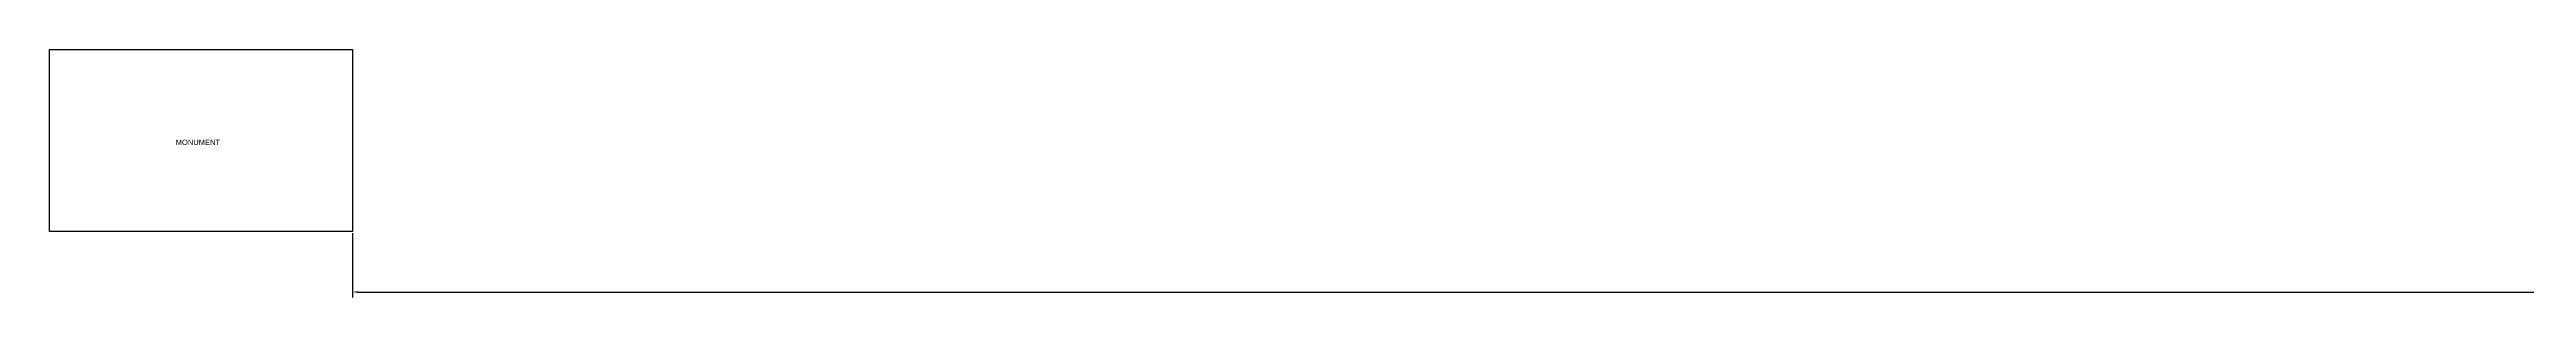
# Model space of a CAD drawing. Header units: metres. Extents: x 1422408 to 2267436, y 3843 to 80428.
# Drawn here: x 2266674 to 2266755.7, y 4032.4 to 4040.6 of the extents above; entities that cross this region are included whole.
import ezdxf

# ---------------------------------------------------------------- set-up
doc = ezdxf.new("R2010")
doc.units = ezdxf.units.M
doc.header["$LTSCALE"] = 3.5
doc.header["$MEASUREMENT"] = 0
doc.layers.get('DEFPOINTS').update_dxf_attribs({"linetype": 'CONTINUOUS'})
doc.layers.add('DISTANCE_FROM_MONUMENT', color=7, linetype='CONTINUOUS')
doc.layers.add('DISTANCE_FROM_MONUMENT @ 1', color=7, linetype='CONTINUOUS')
doc.dimstyles.get("Standard").update_dxf_attribs({"dimtxt": 0.18, "dimasz": 0.18, "dimexe": 0.18, "dimexo": 0.0625, "dimgap": 0.09, "dimtad": 0, "dimtih": 1, "dimtoh": 1, "dimdec": 4, "dimzin": 0, "dimdsep": 46, "dimtxsty": 'STANDARD', "dimcen": 0.09, "dimadec": 0, "dimazin": 0, "dimtfac": 1, "dimtdec": 4, "dimtofl": 0, "dimtmove": 0, "dimatfit": 3, "dimfxl": 1, "dimtolj": 1, "dimtzin": 0, "dimarcsym": 0})

# ---------------------------------------------------------------- blocks, each defined once
blk = doc.blocks.new('*D347')
at = {"layer": 'DEFPOINTS', "color": 0}
for p in [(2266683.964, 4034.554), (2266683.964, 4032.554), (2267031.964, 4032.554)]:
    blk.add_point(p, dxfattribs=at)
at = {"layer": 'DISTANCE_FROM_MONUMENT', "color": 0, "lineweight": -2}
for p, q in [((2266683.964, 4034.492), (2266683.964, 4032.374)), ((2267031.964, 4032.617), (2267031.964, 4032.734)), ((2266684.144, 4032.554), (2266857.304, 4032.554)), ((2267031.784, 4032.554), (2266858.624, 4032.554))]:
    blk.add_line(p, q, dxfattribs=at)
at = {"layer": 'DISTANCE_FROM_MONUMENT', "color": 0}
for points in [[(2266684.144, 4032.584), (2266684.144, 4032.524), (2266683.964, 4032.554)], [(2267031.784, 4032.584), (2267031.784, 4032.524), (2267031.964, 4032.554)]]:
    blk.add_solid(points, dxfattribs=at)
at = {"layer": 'DISTANCE_FROM_MONUMENT', "color": 0, "insert": (2266857.964, 4032.554), "char_height": 0.18, "attachment_point": 5}
blk.add_mtext('\\A1;348.0000', dxfattribs=at)

msp = doc.modelspace()

# ---------------------------------------------------------------- linework, layer by layer
at = {"layer": 'DISTANCE_FROM_MONUMENT'}
msp.add_lwpolyline([(2266683.96358, 4034.55447), (2266673.96358, 4034.55447), (2266673.96358, 4040.55447), (2266683.96358, 4040.55447)], close=True, dxfattribs=at)

# ---------------------------------------------------------------- texts
at = {"layer": 'DISTANCE_FROM_MONUMENT @ 1', "insert": (2266678.12734, 4037.58396), "char_height": 0.18, "attachment_point": 1}
msp.add_mtext_dynamic_manual_height_columns('MONUMENT', width=2.8192702, gutter_width=0.9, heights=[0], dxfattribs=at)

# ---------------------------------------------------------------- dimensions: what is measured, and where the dimension line sits
at = {"layer": 'DISTANCE_FROM_MONUMENT'}
dim = msp.add_linear_dim(base=(2266683.96358, 4032.55447), p1=(2267031.96358, 4032.55447), p2=(2266683.96358, 4034.55447), dimstyle='STANDARD', override={"dimscale": 1}, dxfattribs=at)
dim.commit()
dim.dimension.update_dxf_attribs({"geometry": '*D347', "text_midpoint": (2266857.96358, 4032.55447)})

doc.saveas('drawing.dxf')
